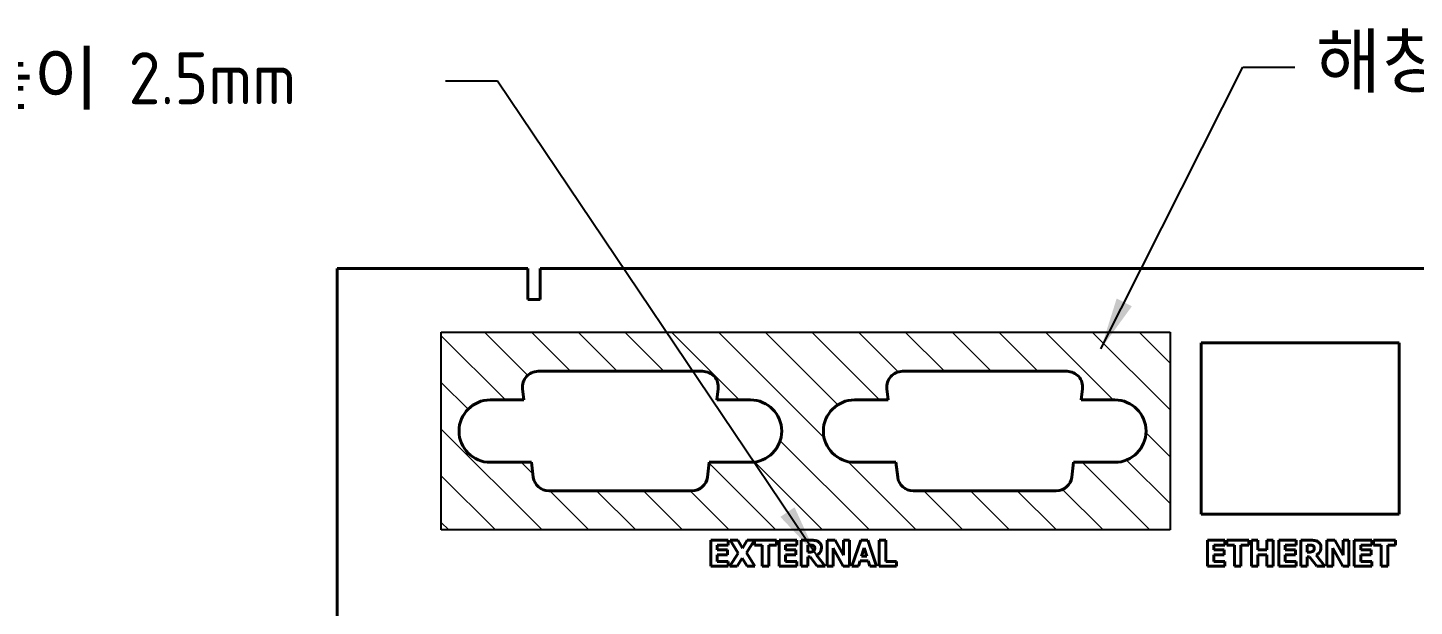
# Model space of a CAD drawing. Header units: millimetres. Extents: x 0 to 1188, y 0 to 840.
# Drawn here: x 517.2 to 650.4, y 548.6 to 604.2 of the extents above; entities that cross this region are included whole.
import ezdxf

# ---------------------------------------------------------------- set-up
doc = ezdxf.new("R2010")
doc.units = ezdxf.units.MM
doc.header["$LTSCALE"] = 2
for name, color, linetype, lineweight in [('가시적인 것(ISO)', 3, 'Continuous', 40), ('기호(ISO)', 5, 'Continuous', 25), ('스케치 형상(ISO)', 3, 'Continuous', 25), ('해치(ISO)', 7, 'Continuous', 18)]:
    doc.layers.add(name, color=color, linetype=linetype, lineweight=lineweight)
doc.styles.add('치수 텍스트_PSTEK_POSCO', font='isocp.shx')
doc.dimstyles.new('치수_PSTEK_POSCO$7', dxfattribs={"dimscale": 2, "dimtxt": 2.5, "dimasz": 2.5, "dimexe": 2, "dimexo": 2.5, "dimgap": 1, "dimtad": 1, "dimrnd": 1e-08, "dimdsep": 46, "dimtxsty": '치수 텍스트_PSTEK_POSCO', "dimcen": 0.09, "dimdle": 10, "dimclrd": 7, "dimclre": 7, "dimclrt": 2, "dimadec": 1, "dimazin": 2, "dimtfac": 1, "dimtmove": 0, "dimatfit": 3, "dimfxl": 0, "dimtolj": 1, "dimlwd": -1, "dimlwe": -1, "dimarcsym": 0})

msp = doc.modelspace()

# ---------------------------------------------------------------- hatches: boundary and pattern name
at = {"layer": '해치(ISO)'}
h = msp.add_hatch(dxfattribs=at)
h.set_pattern_fill('ANSI31', color=1, scale=25.4, angle=-90, style=0)
h.set_pattern_definition([(315, (0, 0), (2.245064, 2.245064), [])])
edge = h.paths.add_edge_path(flags=0)
edge.add_arc((567.232, 561.192), 1.5, 186.94098, 270)
edge.add_line((567.232, 559.692), (580.975, 559.692))
edge.add_arc((580.975, 561.192), 1.5, 270, 353.05902)
edge.add_line((582.464, 561.01), (582.639, 562.442))
edge.add_line((582.639, 562.442), (586.604, 562.442))
edge.add_arc((586.604, 565.442), 3, 270, 450)
edge.add_line((586.604, 568.442), (583.369, 568.442))
edge.add_line((583.369, 568.442), (583.499, 569.51))
edge.add_arc((582.01, 569.692), 1.5, 353.05902, 450)
edge.add_line((582.01, 571.192), (566.198, 571.192))
edge.add_arc((566.198, 569.692), 1.5, 90, 186.94098)
edge.add_line((564.709, 569.51), (564.839, 568.442))
edge.add_line((564.839, 568.442), (561.604, 568.442))
edge.add_arc((561.604, 565.442), 3, 90, 270)
edge.add_line((561.604, 562.442), (565.569, 562.442))
edge.add_line((565.569, 562.442), (565.743, 561.01))
edge = h.paths.add_edge_path(flags=0)
edge.add_arc((617.01, 569.692), 1.5, 353.05902, 450)
edge.add_line((617.01, 571.192), (601.198, 571.192))
edge.add_arc((601.198, 569.692), 1.5, 90, 186.94098)
edge.add_line((599.709, 569.51), (599.839, 568.442))
edge.add_line((599.839, 568.442), (596.604, 568.442))
edge.add_arc((596.604, 565.442), 3, 90, 270)
edge.add_line((596.604, 562.442), (600.569, 562.442))
edge.add_line((600.569, 562.442), (600.743, 561.01))
edge.add_arc((602.232, 561.192), 1.5, 186.94098, 270)
edge.add_line((602.232, 559.692), (615.975, 559.692))
edge.add_arc((615.975, 561.192), 1.5, 270, 353.05902)
edge.add_line((617.464, 561.01), (617.639, 562.442))
edge.add_line((617.639, 562.442), (621.604, 562.442))
edge.add_arc((621.604, 565.442), 3, 270, 450)
edge.add_line((621.604, 568.442), (618.369, 568.442))
edge.add_line((618.369, 568.442), (618.499, 569.51))
h.paths.add_polyline_path([(626.904, 574.942), (626.904, 555.942), (556.904, 555.942), (556.904, 574.942)])

# ---------------------------------------------------------------- linework, layer by layer
at = {"layer": '가시적인 것(ISO)'}
for p, q in [((546.904, 496.862), (546.904, 581.092)), ((549.304, 581.092), (546.904, 581.092)), ((549.304, 581.092), (565.204, 581.092)), ((565.204, 578.092), (565.204, 581.092)), ((566.404, 581.092), (734.404, 581.092)), ((566.404, 581.092), (566.404, 578.692)), ((566.404, 578.092), (565.204, 578.092)), ((566.404, 578.692), (566.404, 578.092)), ((629.904, 557.442), (629.904, 573.942)), ((629.904, 573.942), (648.904, 573.942)), ((648.904, 573.942), (648.904, 557.442)), ((566.198, 571.192), (582.01, 571.192)), ((601.198, 571.192), (617.01, 571.192)), ((564.839, 568.442), (564.709, 569.51)), ((583.499, 569.51), (583.369, 568.442)), ((599.839, 568.442), (599.709, 569.51)), ((618.499, 569.51), (618.369, 568.442)), ((561.604, 568.442), (564.839, 568.442)), ((583.369, 568.442), (586.604, 568.442)), ((596.604, 568.442), (599.839, 568.442)), ((618.369, 568.442), (621.604, 568.442)), ((565.569, 562.442), (561.604, 562.442)), ((565.743, 561.01), (565.569, 562.442)), ((582.639, 562.442), (582.464, 561.01)), ((586.604, 562.442), (582.639, 562.442)), ((600.569, 562.442), (596.604, 562.442)), ((600.743, 561.01), (600.569, 562.442)), ((617.639, 562.442), (617.464, 561.01)), ((621.604, 562.442), (617.639, 562.442)), ((580.975, 559.692), (567.232, 559.692)), ((615.975, 559.692), (602.232, 559.692)), ((648.904, 557.442), (629.904, 557.442)), ((584.475, 554.942), (582.785, 554.942)), ((582.785, 554.942), (582.785, 552.442)), ((583.409, 554.026), (583.409, 554.466)), ((583.409, 554.466), (584.475, 554.466)), ((584.475, 554.466), (584.475, 554.942)), ((585.378, 554.942), (584.653, 554.942)), ((584.653, 554.942), (585.433, 553.7)), ((585.83, 554.186), (585.378, 554.942)), ((586.294, 554.942), (585.83, 554.186)), ((586.205, 553.726), (586.989, 554.942)), ((586.989, 554.942), (586.294, 554.942)), ((589.102, 554.942), (586.995, 554.942)), ((586.995, 554.942), (586.995, 554.466)), ((586.995, 554.466), (587.734, 554.466)), ((587.734, 554.466), (587.734, 552.442)), ((588.362, 552.442), (588.362, 554.466)), ((588.362, 554.466), (589.102, 554.466)), ((589.102, 554.466), (589.102, 554.942)), ((591.049, 554.942), (589.359, 554.942)), ((589.359, 554.942), (589.359, 552.442)), ((589.983, 554.026), (589.983, 554.466)), ((589.983, 554.466), (591.049, 554.466)), ((591.049, 554.466), (591.049, 554.942)), ((592.479, 554.942), (591.474, 554.942)), ((591.474, 554.942), (591.474, 552.442)), ((592.098, 553.809), (592.098, 554.482)), ((592.098, 554.482), (592.309, 554.482)), ((594.74, 554.942), (593.97, 554.942)), ((593.97, 554.942), (593.97, 552.442)), ((594.543, 554.184), (595.508, 552.442)), ((594.543, 552.442), (594.543, 554.184)), ((595.538, 553.509), (594.74, 554.942)), ((596.112, 554.942), (595.538, 554.942)), ((595.538, 554.942), (595.538, 553.509)), ((596.112, 552.442), (596.112, 554.942)), ((597.195, 554.942), (596.351, 552.442)), ((597.88, 554.942), (597.195, 554.942)), ((597.272, 553.406), (597.53, 554.233)), ((597.53, 554.233), (597.785, 553.406)), ((598.725, 552.442), (597.88, 554.942)), ((599.602, 554.942), (598.974, 554.942)), ((598.974, 554.942), (598.974, 552.442)), ((599.602, 552.918), (599.602, 554.942)), ((632.187, 554.942), (630.498, 554.942)), ((630.498, 554.942), (630.498, 552.442)), ((631.122, 554.026), (631.122, 554.466)), ((631.122, 554.466), (632.187, 554.466)), ((632.187, 554.466), (632.187, 554.942)), ((634.461, 554.942), (632.354, 554.942)), ((632.354, 554.942), (632.354, 554.466)), ((632.354, 554.466), (633.093, 554.466)), ((633.093, 554.466), (633.093, 552.442)), ((633.721, 554.466), (634.461, 554.466)), ((633.721, 552.442), (633.721, 554.466)), ((634.461, 554.466), (634.461, 554.942)), ((635.346, 554.942), (634.718, 554.942)), ((634.718, 554.942), (634.718, 552.442)), ((635.346, 554.026), (635.346, 554.942)), ((636.827, 554.942), (636.199, 554.942)), ((636.199, 554.942), (636.199, 554.026)), ((636.827, 552.442), (636.827, 554.942)), ((639.035, 554.942), (637.346, 554.942)), ((637.346, 554.942), (637.346, 552.442)), ((637.969, 554.026), (637.969, 554.466)), ((637.969, 554.466), (639.035, 554.466)), ((639.035, 554.466), (639.035, 554.942)), ((640.465, 554.942), (639.461, 554.942)), ((639.461, 554.942), (639.461, 552.442)), ((640.085, 553.809), (640.085, 554.482)), ((640.085, 554.482), (640.295, 554.482)), ((642.726, 554.942), (641.957, 554.942)), ((641.957, 554.942), (641.957, 552.442)), ((642.53, 554.184), (643.494, 552.442)), ((642.53, 552.442), (642.53, 554.184)), ((643.525, 553.509), (642.726, 554.942)), ((644.098, 554.942), (643.525, 554.942)), ((643.525, 554.942), (643.525, 553.509)), ((644.098, 552.442), (644.098, 554.942)), ((646.296, 554.942), (644.606, 554.942)), ((644.606, 554.942), (644.606, 552.442)), ((645.23, 554.026), (645.23, 554.466)), ((645.23, 554.466), (646.296, 554.466)), ((646.296, 554.466), (646.296, 554.942)), ((648.569, 554.942), (646.462, 554.942)), ((646.462, 554.942), (646.462, 554.466)), ((646.462, 554.466), (647.202, 554.466)), ((647.202, 554.466), (647.202, 552.442)), ((647.83, 552.442), (647.83, 554.466)), ((647.83, 554.466), (648.569, 554.466)), ((648.569, 554.466), (648.569, 554.942)), ((584.392, 554.026), (583.409, 554.026)), ((583.409, 552.918), (583.409, 553.55)), ((583.409, 553.55), (584.392, 553.55)), ((584.475, 552.918), (583.409, 552.918)), ((584.392, 553.55), (584.392, 554.026)), ((584.475, 552.442), (584.475, 552.918)), ((585.433, 553.7), (584.62, 552.442)), ((585.315, 552.442), (585.808, 553.238)), ((585.808, 553.238), (586.29, 552.442)), ((587.015, 552.442), (586.205, 553.726)), ((590.966, 554.026), (589.983, 554.026)), ((589.983, 553.55), (590.966, 553.55)), ((589.983, 552.918), (589.983, 553.55)), ((591.049, 552.918), (589.983, 552.918)), ((590.966, 553.55), (590.966, 554.026)), ((591.049, 552.442), (591.049, 552.918)), ((592.278, 553.809), (592.098, 553.809)), ((592.098, 552.442), (592.098, 553.359)), ((592.098, 553.359), (592.325, 553.359)), ((592.325, 553.359), (593.02, 552.442)), ((593.784, 552.442), (592.943, 553.505)), ((596.979, 552.442), (597.137, 552.952)), ((597.137, 552.952), (597.923, 552.952)), ((597.785, 553.406), (597.272, 553.406)), ((597.923, 552.952), (598.079, 552.442)), ((600.642, 552.918), (599.602, 552.918)), ((600.642, 552.442), (600.642, 552.918)), ((632.104, 554.026), (631.122, 554.026)), ((631.122, 552.918), (631.122, 553.55)), ((631.122, 553.55), (632.104, 553.55)), ((632.187, 552.918), (631.122, 552.918)), ((632.104, 553.55), (632.104, 554.026)), ((632.187, 552.442), (632.187, 552.918)), ((636.199, 554.026), (635.346, 554.026)), ((635.346, 552.442), (635.346, 553.55)), ((635.346, 553.55), (636.199, 553.55)), ((636.199, 553.55), (636.199, 552.442)), ((638.952, 554.026), (637.969, 554.026)), ((637.969, 553.55), (638.952, 553.55)), ((637.969, 552.918), (637.969, 553.55)), ((639.035, 552.918), (637.969, 552.918)), ((638.952, 553.55), (638.952, 554.026)), ((639.035, 552.442), (639.035, 552.918)), ((640.265, 553.809), (640.085, 553.809)), ((640.085, 552.442), (640.085, 553.359)), ((640.085, 553.359), (640.311, 553.359)), ((640.311, 553.359), (641.006, 552.442)), ((641.77, 552.442), (640.929, 553.505)), ((646.213, 554.026), (645.23, 554.026)), ((645.23, 553.55), (646.213, 553.55)), ((645.23, 552.918), (645.23, 553.55)), ((646.296, 552.918), (645.23, 552.918)), ((646.213, 553.55), (646.213, 554.026)), ((646.296, 552.442), (646.296, 552.918)), ((582.785, 552.442), (584.475, 552.442)), ((584.62, 552.442), (585.315, 552.442)), ((586.29, 552.442), (587.015, 552.442)), ((587.734, 552.442), (588.362, 552.442)), ((589.359, 552.442), (591.049, 552.442)), ((591.474, 552.442), (592.098, 552.442)), ((593.02, 552.442), (593.784, 552.442)), ((593.97, 552.442), (594.543, 552.442)), ((595.508, 552.442), (596.112, 552.442)), ((596.351, 552.442), (596.979, 552.442)), ((598.079, 552.442), (598.725, 552.442)), ((598.974, 552.442), (600.642, 552.442)), ((630.498, 552.442), (632.187, 552.442)), ((633.093, 552.442), (633.721, 552.442)), ((634.718, 552.442), (635.346, 552.442)), ((636.199, 552.442), (636.827, 552.442)), ((637.346, 552.442), (639.035, 552.442)), ((639.461, 552.442), (640.085, 552.442)), ((641.006, 552.442), (641.77, 552.442)), ((641.957, 552.442), (642.53, 552.442)), ((643.494, 552.442), (644.098, 552.442)), ((644.606, 552.442), (646.296, 552.442)), ((647.202, 552.442), (647.83, 552.442))]:
    msp.add_line(p, q, dxfattribs=at)
for centre, radius, start, end in [((566.198, 569.692), 1.5, 90, 186.94098), ((582.01, 569.692), 1.5, 353.05902, 90), ((601.198, 569.692), 1.5, 90, 186.94098), ((617.01, 569.692), 1.5, 353.05902, 90), ((561.604, 565.442), 3, 90, 270), ((586.604, 565.442), 3, 270, 90), ((596.604, 565.442), 3, 90, 270), ((621.604, 565.442), 3, 270, 90), ((567.232, 561.192), 1.5, 186.94098, 270), ((580.975, 561.192), 1.5, 270, 353.05902), ((602.232, 561.192), 1.5, 186.94098, 270), ((615.975, 561.192), 1.5, 270, 353.05902)]:
    msp.add_arc(centre, radius, start, end, dxfattribs=at)
for points, knots in [([(592.309, 554.482), (592.369, 554.482), (592.429, 554.481), (592.533, 554.47), (592.577, 554.461), (592.619, 554.443)], [-0.031463485, -0.031463485, -0.031463485, -0.031463485, -0.013516608, -0.013516608, 0, 0, 0, 0]), ([(593.127, 554.808), (593.039, 554.862), (592.944, 554.898), (592.8, 554.923), (592.686, 554.942), (592.479, 554.942)], [-0.21288316, -0.21288316, -0.21288316, -0.21288316, -0.0621121, -0.0621121, 0, 0, 0, 0]), ([(592.619, 554.443), (592.65, 554.43), (592.679, 554.411), (592.718, 554.372), (592.736, 554.349), (592.768, 554.268), (592.775, 554.222), (592.775, 554.176)], [-0.045485566, -0.045485566, -0.045485566, -0.045485566, -0.025927399, -0.025927399, -0.013824327, -0.013824327, 0, 0, 0, 0]), ([(592.775, 554.176), (592.775, 554.14), (592.772, 554.103), (592.758, 554.035), (592.748, 554.009), (592.715, 553.949), (592.688, 553.918), (592.655, 553.892)], [-0.029075789, -0.029075789, -0.029075789, -0.029075789, -0.020533235, -0.020533235, -0.012544973, -0.012544973, 0, 0, 0, 0]), ([(592.943, 553.505), (593.051, 553.558), (593.147, 553.626), (593.311, 553.805), (593.347, 553.884), (593.404, 554.031), (593.419, 554.144), (593.419, 554.255)], [-0.060688655, -0.060688655, -0.060688655, -0.060688655, -0.04721061, -0.04721061, -0.033378314, -0.033378314, 0, 0, 0, 0]), ([(593.419, 554.255), (593.419, 554.325), (593.412, 554.397), (593.377, 554.521), (593.354, 554.573), (593.264, 554.702), (593.202, 554.761), (593.127, 554.808)], [-0.072058419, -0.072058419, -0.072058419, -0.072058419, -0.046927244, -0.046927244, -0.026381775, -0.026381775, 0, 0, 0, 0]), ([(640.295, 554.482), (640.355, 554.482), (640.415, 554.481), (640.519, 554.47), (640.564, 554.461), (640.605, 554.443)], [-0.031463485, -0.031463485, -0.031463485, -0.031463485, -0.013516608, -0.013516608, 0, 0, 0, 0]), ([(641.114, 554.808), (641.026, 554.862), (640.93, 554.898), (640.786, 554.923), (640.672, 554.942), (640.465, 554.942)], [-0.21288316, -0.21288316, -0.21288316, -0.21288316, -0.0621121, -0.0621121, 0, 0, 0, 0]), ([(640.605, 554.443), (640.636, 554.43), (640.665, 554.411), (640.704, 554.372), (640.723, 554.349), (640.755, 554.268), (640.761, 554.222), (640.761, 554.176)], [-0.045485566, -0.045485566, -0.045485566, -0.045485566, -0.025927399, -0.025927399, -0.013824327, -0.013824327, 0, 0, 0, 0]), ([(640.761, 554.176), (640.761, 554.14), (640.759, 554.103), (640.745, 554.035), (640.735, 554.009), (640.702, 553.949), (640.674, 553.918), (640.642, 553.892)], [-0.029075789, -0.029075789, -0.029075789, -0.029075789, -0.020533235, -0.020533235, -0.012544973, -0.012544973, 0, 0, 0, 0]), ([(640.929, 553.505), (641.037, 553.558), (641.134, 553.626), (641.297, 553.805), (641.333, 553.884), (641.391, 554.031), (641.405, 554.144), (641.405, 554.255)], [-0.060688655, -0.060688655, -0.060688655, -0.060688655, -0.04721061, -0.04721061, -0.033378314, -0.033378314, 0, 0, 0, 0]), ([(641.405, 554.255), (641.405, 554.325), (641.398, 554.397), (641.364, 554.521), (641.34, 554.573), (641.251, 554.702), (641.188, 554.761), (641.114, 554.808)], [-0.072058419, -0.072058419, -0.072058419, -0.072058419, -0.046927244, -0.046927244, -0.026381775, -0.026381775, 0, 0, 0, 0]), ([(592.655, 553.892), (592.634, 553.875), (592.61, 553.861), (592.548, 553.834), (592.514, 553.828), (592.429, 553.813), (592.35, 553.809), (592.278, 553.809)], [-0.028582416, -0.028582416, -0.028582416, -0.028582416, -0.025749651, -0.025749651, -0.021548603, -0.021548603, 0, 0, 0, 0]), ([(640.642, 553.892), (640.62, 553.875), (640.597, 553.861), (640.534, 553.834), (640.501, 553.828), (640.416, 553.813), (640.337, 553.809), (640.265, 553.809)], [-0.028582416, -0.028582416, -0.028582416, -0.028582416, -0.025749651, -0.025749651, -0.021548603, -0.021548603, 0, 0, 0, 0])]:
    msp.add_open_spline(points, degree=3, knots=knots, dxfattribs=at)
at = {"layer": '스케치 형상(ISO)', "color": 1}
for p, q in [((556.904, 574.942), (626.904, 574.942)), ((556.904, 555.942), (556.904, 574.942)), ((626.904, 574.942), (626.904, 555.942)), ((626.904, 555.942), (556.904, 555.942))]:
    msp.add_line(p, q, dxfattribs=at)

# ---------------------------------------------------------------- texts
at = {"layer": '기호(ISO)', "color": 2, "char_height": 5, "attachment_point": 4, "style": '치수 텍스트_PSTEK_POSCO'}
for s, insert, width in [('{\\fISOCP|b0|i0;\\H5.0000;해칭부( 내부, 사각 ) 마스킹 처리 할 것.}', (640.909, 600.454), 131.65673), ('{\\fISOCP|b0|i0;\\H5.0000;글자 실크 인쇄 높이 2.5mm}', (465.228, 599.111), 90.07748)]:
    msp.add_mtext(s, dxfattribs=dict(at, insert=insert, width=width))

# ---------------------------------------------------------------- leaders
at = {"layer": '기호(ISO)', "color": 7, "annotation_type": 0, "has_hookline": 1}
for points, hookline_direction, text_width in [([(620.264, 573.355), (633.909, 600.454), (638.909, 600.454)], 0, 117.595), ([(592.943, 553.505), (562.305, 599.111), (557.305, 599.111)], 1, 81.476)]:
    msp.add_leader(points, dimstyle='치수_PSTEK_POSCO$7', override={"dimtad": 0}, dxfattribs=dict(at, hookline_direction=hookline_direction, text_width=text_width))

doc.saveas('drawing.dxf')
